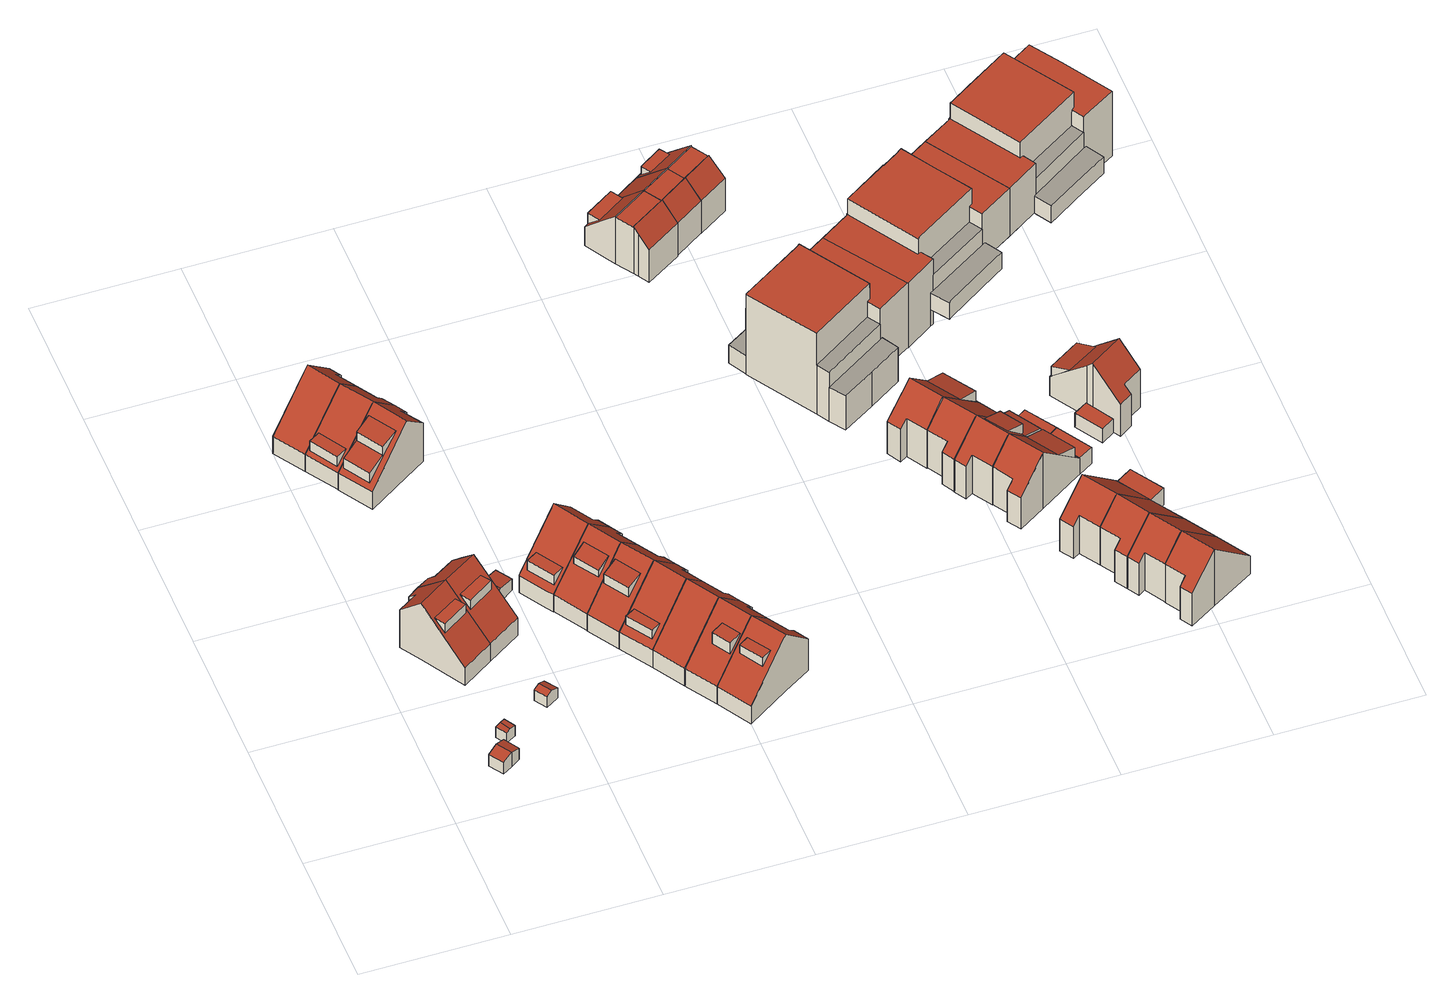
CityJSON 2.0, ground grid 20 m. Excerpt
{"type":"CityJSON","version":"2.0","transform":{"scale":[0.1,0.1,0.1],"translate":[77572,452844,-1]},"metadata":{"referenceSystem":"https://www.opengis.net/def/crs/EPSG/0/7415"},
"CityObjects":{
"building1":{"type":"Building","attributes":{"Volume":17.4,"Dakoppervlakte":7.88,"Muuroppervlakte":24.52,"Vloeroppervlakte":7.48,"hoogte_Z_max_in_m_NAP":2.7,"GEB_DOEL":"onbekend","dateOfConstruction":"1980-01-01","measuredHeight":2.59},"geometry":[{"type":"Solid","lod":"2","boundaries":[[[[0,1,2,3,4,5]],[[6,7,8,9]],[[10,8,7,11]],[[11,0,5,10]],[[6,9,3,2]],[[1,7,6,2]],[[9,8,10,5,4,3]],[[1,0,11,7]]]],"semantics":{"surfaces":[{"type":"GroundSurface"},{"type":"RoofSurface"},{"type":"WallSurface"}],"values":[[0,1,1,2,2,2,2,2]]}}]},
"building2":{"type":"Building","attributes":{"Volume":5.51,"Dakoppervlakte":2.78,"Muuroppervlakte":13.11,"Vloeroppervlakte":3.26,"hoogte_Z_max_in_m_NAP":2.29,"GEB_DOEL":"onbekend","dateOfConstruction":"1980-01-01","measuredHeight":2.04},"geometry":[{"type":"Solid","lod":"2","boundaries":[[[[12,13,14,15,16,17]],[[18,19,20,21]],[[22,23,21,20]],[[23,22,14,13]],[[14,22,20,19,16,15]],[[18,17,16,19]],[[18,21,23,13,12,17]]]],"semantics":{"surfaces":[{"type":"GroundSurface"},{"type":"RoofSurface"},{"type":"WallSurface"}],"values":[[0,1,1,2,2,2,2]]}}]},
"building3":{"type":"Building","attributes":{"Volume":394.42,"Dakoppervlakte":66.82,"Muuroppervlakte":210.4,"Vloeroppervlakte":54.3,"hoogte_Z_max_in_m_NAP":10.11,"GEB_DOEL":"woonfunctie","dateOfConstruction":"1980-01-01","measuredHeight":10.06},"children":["building3-1"],"geometry":[{"type":"Solid","lod":"2","boundaries":[[[[24,25,26,27,28,29,30,31]],[[32,33,34,35],[36,37,38,39]],[[40,41,42,43,33,32]],[[41,40,25,24]],[[24,31,42,41]],[[31,30,43,42]],[[43,30,29,28,34,33]],[[28,27,35,34]],[[26,32,35,27]],[[26,25,40,32]],[[44,45,36,39]],[[45,44,38,37]],[[37,36,45]],[[44,39,38]]]],"semantics":{"surfaces":[{"type":"GroundSurface"},{"type":"RoofSurface"},{"type":"WallSurface"}],"values":[[0,1,1,2,2,2,2,2,2,2,1,2,2,2]]}}]},
"building3-1":{"type":"BuildingInstallation","attributes":{"relationToConstruction":"outside"},"parents":["building3"],"geometry":[{"type":"MultiSurface","lod":"2","boundaries":[[[44,45,36,39]],[[45,44,38,37]],[[37,36,45]],[[44,39,38]]],"semantics":{"surfaces":[{"type":"RoofSurface"},{"type":"WallSurface"}],"values":[0,1,1,1]}}]},
"building4":{"type":"Building","attributes":{"Volume":426.12,"Dakoppervlakte":73,"Muuroppervlakte":214.63,"Vloeroppervlakte":58.71,"hoogte_Z_max_in_m_NAP":10.11,"GEB_DOEL":"woonfunctie","dateOfConstruction":"1980-01-01","measuredHeight":10.08},"children":["building4-1"],"geometry":[{"type":"Solid","lod":"2","boundaries":[[[[46,47,48,49,50,51,27,26,25]],[[52,32,35,53],[54,55,56,57]],[[58,40,32,52,59,60,61]],[[27,51,53,35]],[[52,53,51,50,49,59]],[[49,48,60,59]],[[48,47,61,60]],[[47,46,58,61]],[[40,58,46,25]],[[40,25,26,32]],[[26,27,35,32]],[[54,57,62,63]],[[63,62,56,55]],[[55,54,63]],[[62,57,56]]]],"semantics":{"surfaces":[{"type":"GroundSurface"},{"type":"RoofSurface"},{"type":"WallSurface"}],"values":[[0,1,1,2,2,2,2,2,2,2,2,1,2,2,2]]}}]},
"building4-1":{"type":"BuildingInstallation","attributes":{"relationToConstruction":"outside"},"parents":["building4"],"geometry":[{"type":"MultiSurface","lod":"2","boundaries":[[[54,57,62,63]],[[63,62,56,55]],[[55,54,63]],[[62,57,56]]],"semantics":{"surfaces":[{"type":"RoofSurface"},{"type":"WallSurface"}],"values":[0,1,1,1]}}]},
"building5":{"type":"Building","attributes":{"Volume":9.16,"Dakoppervlakte":4.74,"Muuroppervlakte":16.64,"Vloeroppervlakte":4.34,"hoogte_Z_max_in_m_NAP":2.51,"GEB_DOEL":"onbekend","dateOfConstruction":"1980-01-01","measuredHeight":2.35},"geometry":[{"type":"Solid","lod":"2","boundaries":[[[[64,65,66,67,68,69]],[[70,71,72,73]],[[74,72,71,75]],[[68,67,70,73]],[[65,64,74,75]],[[69,72,74,64]],[[75,71,70,67,66,65]],[[73,72,69,68]]]],"semantics":{"surfaces":[{"type":"GroundSurface"},{"type":"RoofSurface"},{"type":"WallSurface"}],"values":[[0,1,1,2,2,2,2,2]]}}]},
"building6":{"type":"Building","attributes":{"Volume":384.23,"Dakoppervlakte":76.12,"Muuroppervlakte":208.06,"Vloeroppervlakte":54.08,"hoogte_Z_max_in_m_NAP":10.06,"GEB_DOEL":"woonfunctie","dateOfConstruction":"1980-01-01","measuredHeight":10},"geometry":[{"type":"Solid","lod":"2","boundaries":[[[[76,77,78,79,80,81,82,83]],[[84,85,86,87]],[[88,89,90,91,87,86]],[[78,88,86,79]],[[78,77,89,88]],[[77,76,90,89]],[[90,76,83,91]],[[82,81,84,87,91,83]],[[84,81,80,85]],[[79,86,85,80]]]],"semantics":{"surfaces":[{"type":"GroundSurface"},{"type":"RoofSurface"},{"type":"WallSurface"}],"values":[[0,1,1,2,2,2,2,2,2,2]]}}]},
"building7":{"type":"Building","attributes":{"Volume":395.62,"Dakoppervlakte":66.91,"Muuroppervlakte":208.6,"Vloeroppervlakte":54.9,"hoogte_Z_max_in_m_NAP":10.06,"GEB_DOEL":"woonfunctie","dateOfConstruction":"1980-01-01","measuredHeight":10.01},"children":["building7-1"],"geometry":[{"type":"Solid","lod":"2","boundaries":[[[[92,93,94,80,79,78,95,96]],[[86,85,97,98],[99,100,101,102]],[[98,103,104,105,88,86]],[[92,96,104,103]],[[104,96,95,105]],[[95,78,88,105]],[[85,86,88,78,79,80]],[[85,80,94,97]],[[93,98,97,94]],[[93,92,103,98]],[[102,106,107,99]],[[106,101,100,107]],[[100,99,107]],[[106,102,101]]]],"semantics":{"surfaces":[{"type":"GroundSurface"},{"type":"RoofSurface"},{"type":"WallSurface"}],"values":[[0,1,1,2,2,2,2,2,2,2,1,2,2,2]]}}]},
"building7-1":{"type":"BuildingInstallation","attributes":{"relationToConstruction":"outside"},"parents":["building7"],"geometry":[{"type":"MultiSurface","lod":"2","boundaries":[[[102,106,107,99]],[[106,101,100,107]],[[100,99,107]],[[106,102,101]]],"semantics":{"surfaces":[{"type":"RoofSurface"},{"type":"WallSurface"}],"values":[0,1,1,1]}}]},
"building8":{"type":"Building","attributes":{"Volume":19.17,"Dakoppervlakte":8.86,"Muuroppervlakte":25.42,"Vloeroppervlakte":8.58,"hoogte_Z_max_in_m_NAP":2.51,"GEB_DOEL":"onbekend","dateOfConstruction":"1980-01-01","measuredHeight":2.42},"geometry":[{"type":"Solid","lod":"2","boundaries":[[[[108,109,110,111,112,113]],[[114,115,116,117]],[[118,117,116,119]],[[114,110,109,115]],[[118,119,113,112]],[[111,117,118,112]],[[119,116,115,109,108,113]],[[114,117,111,110]]]],"semantics":{"surfaces":[{"type":"GroundSurface"},{"type":"RoofSurface"},{"type":"WallSurface"}],"values":[[0,1,1,2,2,2,2,2]]}}]},
"building9":{"type":"Building","attributes":{"Volume":424.05,"Dakoppervlakte":61.26,"Muuroppervlakte":223.56,"Vloeroppervlakte":56.72,"hoogte_Z_max_in_m_NAP":10.06,"GEB_DOEL":"woonfunctie","dateOfConstruction":"1980-01-01","measuredHeight":10.04},"children":["building9-1"],"geometry":[{"type":"Solid","lod":"2","boundaries":[[[[120,121,122,123,124,125,126,127]],[[98,97,128,129],[130,131,132,133,134,135]],[[103,98,129,136,137,138]],[[139,140,141,142]],[[136,129,128,125,124,123]],[[136,123,122,137]],[[121,138,137,122]],[[121,120,103,138]],[[120,127,98,103]],[[140,139,133,132]],[[139,142,134,133]],[[142,141,135,134]],[[126,97,98,127]],[[128,97,126,125]],[[143,131,130,144]],[[141,144,130,135]],[[143,140,132,131]],[[144,141,140,143]]]],"semantics":{"surfaces":[{"type":"GroundSurface"},{"type":"RoofSurface"},{"type":"WallSurface"}],"values":[[0,1,1,1,2,2,2,2,2,2,2,2,2,2,1,2,2,2]]}}]},
"building9-1":{"type":"BuildingInstallation","attributes":{"relationToConstruction":"outside"},"parents":["building9"],"geometry":[{"type":"MultiSurface","lod":"2","boundaries":[[[143,131,130,144]],[[141,144,130,135]],[[143,140,132,131]],[[144,141,140,143]]],"semantics":{"surfaces":[{"type":"RoofSurface"},{"type":"WallSurface"}],"values":[0,1,1,1]}}]},
"building10":{"type":"Building","attributes":{"Volume":413.94,"Dakoppervlakte":70.48,"Muuroppervlakte":211.41,"Vloeroppervlakte":57.37,"hoogte_Z_max_in_m_NAP":10.05,"GEB_DOEL":"woonfunctie","dateOfConstruction":"1980-01-01","measuredHeight":10.01},"children":["building10-1"],"geometry":[{"type":"Solid","lod":"2","boundaries":[[[[145,146,147,148,149,150,151,152,153,154]],[[155,156,157,158,159,160],[161,162,163,164]],[[156,165,166,167,168,157]],[[146,145,166,165]],[[167,166,145,154]],[[168,167,154,153]],[[151,150,159,158,157,168,153,152]],[[155,160,159,150,149,148]],[[147,156,155,148]],[[147,146,165,156]],[[169,170,164,163]],[[169,162,161,170]],[[161,164,170]],[[169,163,162]]]],"semantics":{"surfaces":[{"type":"GroundSurface"},{"type":"RoofSurface"},{"type":"WallSurface"}],"values":[[0,1,1,2,2,2,2,2,2,2,1,2,2,2]]}}]},
"building10-1":{"type":"BuildingInstallation","attributes":{"relationToConstruction":"outside"},"parents":["building10"],"geometry":[{"type":"MultiSurface","lod":"2","boundaries":[[[169,170,164,163]],[[169,162,161,170]],[[161,164,170]],[[169,163,162]]],"semantics":{"surfaces":[{"type":"RoofSurface"},{"type":"WallSurface"}],"values":[0,1,1,1]}}]},
"building11":{"type":"Building","attributes":{"Volume":398.05,"Dakoppervlakte":66.79,"Muuroppervlakte":208.9,"Vloeroppervlakte":55.55,"hoogte_Z_max_in_m_NAP":10.05,"GEB_DOEL":"woonfunctie","dateOfConstruction":"1980-01-01","measuredHeight":10},"children":["building11-1"],"geometry":[{"type":"Solid","lod":"2","boundaries":[[[[171,172,173,174,175,176,177,178]],[[179,156,155,180],[181,182,183,184]],[[165,156,179,185,186,187]],[[172,171,186,185]],[[178,187,186,171]],[[178,177,165,187]],[[155,156,165,177,176,175]],[[180,155,175,174]],[[173,179,180,174]],[[172,185,179,173]],[[188,189,181,184]],[[188,183,182,189]],[[182,181,189]],[[188,184,183]]]],"semantics":{"surfaces":[{"type":"GroundSurface"},{"type":"RoofSurface"},{"type":"WallSurface"}],"values":[[0,1,1,2,2,2,2,2,2,2,1,2,2,2]]}}]},
"building11-1":{"type":"BuildingInstallation","attributes":{"relationToConstruction":"outside"},"parents":["building11"],"geometry":[{"type":"MultiSurface","lod":"2","boundaries":[[[188,189,181,184]],[[188,183,182,189]],[[182,181,189]],[[188,184,183]]],"semantics":{"surfaces":[{"type":"RoofSurface"},{"type":"WallSurface"}],"values":[0,1,1,1]}}]},
"building12":{"type":"Building","attributes":{"Volume":392.56,"Dakoppervlakte":63.06,"Muuroppervlakte":208.42,"Vloeroppervlakte":54.15,"hoogte_Z_max_in_m_NAP":10.05,"GEB_DOEL":"woonfunctie","dateOfConstruction":"1980-01-01","measuredHeight":10.01},"children":["building12-1"],"geometry":[{"type":"Solid","lod":"2","boundaries":[[[[190,191,192,193,194,195,196,197]],[[198,179,180,199],[200,201,202,203]],[[204,205,206,185,179,198]],[[191,190,205,204]],[[206,205,190,197]],[[197,196,185,206]],[[180,179,185,196,195,194]],[[180,194,193,199]],[[192,198,199,193]],[[192,191,204,198]],[[207,208,200,203]],[[207,202,201,208]],[[201,200,208]],[[207,203,202]]]],"semantics":{"surfaces":[{"type":"GroundSurface"},{"type":"RoofSurface"},{"type":"WallSurface"}],"values":[[0,1,1,2,2,2,2,2,2,2,1,2,2,2]]}}]},
"building12-1":{"type":"BuildingInstallation","attributes":{"relationToConstruction":"outside"},"parents":["building12"],"geometry":[{"type":"MultiSurface","lod":"2","boundaries":[[[207,208,200,203]],[[207,202,201,208]],[[201,200,208]],[[207,203,202]]],"semantics":{"surfaces":[{"type":"RoofSurface"},{"type":"WallSurface"}],"values":[0,1,1,1]}}]},
"building13":{"type":"Building","attributes":{"Volume":393.34,"Dakoppervlakte":67.96,"Muuroppervlakte":208.86,"Vloeroppervlakte":54.69,"hoogte_Z_max_in_m_NAP":10.05,"GEB_DOEL":"woonfunctie","dateOfConstruction":"1980-01-01","measuredHeight":10.01},"children":["building13-1"],"geometry":[{"type":"Solid","lod":"2","boundaries":[[[[192,191,209,210,211,212,213,193]],[[198,199,214,215],[216,217,218,219]],[[204,198,215,220,221,222]],[[214,199,193,213]],[[220,215,214,213,212,211]],[[211,210,221,220]],[[210,209,222,221]],[[209,191,204,222]],[[191,192,198,204]],[[193,199,198,192]],[[223,216,219,224]],[[224,218,217,223]],[[217,216,223]],[[224,219,218]]]],"semantics":{"surfaces":[{"type":"GroundSurface"},{"type":"RoofSurface"},{"type":"WallSurface"}],"values":[[0,1,1,2,2,2,2,2,2,2,1,2,2,2]]}}]},
"building13-1":{"type":"BuildingInstallation","attributes":{"relationToConstruction":"outside"},"parents":["building13"],"geometry":[{"type":"MultiSurface","lod":"2","boundaries":[[[223,216,219,224]],[[224,218,217,223]],[[217,216,223]],[[224,219,218]]],"semantics":{"surfaces":[{"type":"RoofSurface"},{"type":"WallSurface"}],"values":[0,1,1,1]}}]},
"building14":{"type":"Building","attributes":{"Volume":384.98,"Dakoppervlakte":76.22,"Muuroppervlakte":208.37,"Vloeroppervlakte":54.16,"hoogte_Z_max_in_m_NAP":10.05,"GEB_DOEL":"woonfunctie","dateOfConstruction":"1980-01-01","measuredHeight":10.01},"geometry":[{"type":"Solid","lod":"2","boundaries":[[[[212,211,225,226,227,228,229,213]],[[214,230,231,215]],[[215,231,232,233,234,220]],[[213,214,215,212]],[[230,214,213,229]],[[230,229,228,227,232,231]],[[227,226,233,232]],[[234,233,226,225]],[[225,211,220,234]],[[212,215,220,211]]]],"semantics":{"surfaces":[{"type":"GroundSurface"},{"type":"RoofSurface"},{"type":"WallSurface"}],"values":[[0,1,1,2,2,2,2,2,2,2]]}}]},
"building15":{"type":"Building","attributes":{"Volume":392.67,"Dakoppervlakte":68.2,"Muuroppervlakte":209.56,"Vloeroppervlakte":54.19,"hoogte_Z_max_in_m_NAP":10.05,"GEB_DOEL":"woonfunctie","dateOfConstruction":"1980-01-01","measuredHeight":10.04},"children":["building15-1"],"geometry":[{"type":"Solid","lod":"2","boundaries":[[[[235,236,237,238,229,228,227,239]],[[230,240,241,231],[242,243,244,245]],[[232,231,241,246,247,248]],[[236,235,247,246]],[[235,239,248,247]],[[248,239,227,232]],[[230,231,232,227,228,229]],[[230,229,238,240]],[[237,241,240,238]],[[236,246,241,237]],[[249,242,245,250]],[[250,244,243,249]],[[243,242,249]],[[250,245,244]]]],"semantics":{"surfaces":[{"type":"GroundSurface"},{"type":"RoofSurface"},{"type":"WallSurface"}],"values":[[0,1,1,2,2,2,2,2,2,2,1,2,2,2]]}}]},
"building15-1":{"type":"BuildingInstallation","attributes":{"relationToConstruction":"outside"},"parents":["building15"],"geometry":[{"type":"MultiSurface","lod":"2","boundaries":[[[249,242,245,250]],[[250,244,243,249]],[[243,242,249]],[[250,245,244]]],"semantics":{"surfaces":[{"type":"RoofSurface"},{"type":"WallSurface"}],"values":[0,1,1,1]}}]},
"building16":{"type":"Building","attributes":{"Volume":417.61,"Dakoppervlakte":73.42,"Muuroppervlakte":212.88,"Vloeroppervlakte":57.76,"hoogte_Z_max_in_m_NAP":10.05,"GEB_DOEL":"woonfunctie","dateOfConstruction":"1980-01-01","measuredHeight":10.06},"children":["building16-1"],"geometry":[{"type":"Solid","lod":"2","boundaries":[[[[237,236,251,252,253,254,255,238]],[[256,241,240,257],[258,259,260,261]],[[262,263,264,246,241,256]],[[240,238,255,257]],[[262,256,257,255,254,253]],[[253,252,263,262]],[[263,252,251,264]],[[251,236,246,264]],[[241,246,236,237]],[[238,240,241,237]],[[261,265,266,258]],[[265,260,259,266]],[[259,258,266]],[[265,261,260]]]],"semantics":{"surfaces":[{"type":"GroundSurface"},{"type":"RoofSurface"},{"type":"WallSurface"}],"values":[[0,1,1,2,2,2,2,2,2,2,1,2,2,2]]}}]},
"building16-1":{"type":"BuildingInstallation","attributes":{"relationToConstruction":"outside"},"parents":["building16"],"geometry":[{"type":"MultiSurface","lod":"2","boundaries":[[[261,265,266,258]],[[265,260,259,266]],[[259,258,266]],[[265,261,260]]],"semantics":{"surfaces":[{"type":"RoofSurface"},{"type":"WallSurface"}],"values":[0,1,1,1]}}]},
"building17":{"type":"Building","attributes":{"Volume":402.51,"Dakoppervlakte":62.84,"Muuroppervlakte":194.54,"Vloeroppervlakte":57.42,"hoogte_Z_max_in_m_NAP":8.47,"GEB_DOEL":"woonfunctie","dateOfConstruction":"1980-01-01","measuredHeight":8.43},"children":["building17-1"],"geometry":[{"type":"Solid","lod":"2","boundaries":[[[[267,268,269,270,271,272,273,274,275,276]],[[277,278,279,280,281],[282,283,284,285]],[[286,287,288,289]],[[290,291,292,293,294]],[[268,267,280,279]],[[274,288,287,275]],[[270,269,286,289]],[[271,270,289,292,291]],[[274,273,294,293,288]],[[294,273,272,290]],[[291,290,272,271]],[[289,288,293,292]],[[278,277,287,286]],[[268,279,278,286,269]],[[287,277,281,280,267,276,275]],[[285,295,296,282]],[[284,283,296,295]],[[283,282,296]],[[295,285,284]]]],"semantics":{"surfaces":[{"type":"GroundSurface"},{"type":"RoofSurface"},{"type":"WallSurface"}],"values":[[0,1,1,1,2,2,2,2,2,2,2,2,2,2,2,1,2,2,2]]}}]},
"building17-1":{"type":"BuildingInstallation","attributes":{"relationToConstruction":"outside"},"parents":["building17"],"geometry":[{"type":"MultiSurface","lod":"2","boundaries":[[[285,295,296,282]],[[284,283,296,295]],[[283,282,296]],[[295,285,284]]],"semantics":{"surfaces":[{"type":"RoofSurface"},{"type":"WallSurface"}],"values":[0,1,1,1]}}]},
"building18":{"type":"Building","attributes":{"Volume":329.99,"Dakoppervlakte":64.07,"Muuroppervlakte":182.72,"Vloeroppervlakte":48.93,"hoogte_Z_max_in_m_NAP":8.47,"GEB_DOEL":"woonfunctie","dateOfConstruction":"1980-01-01","measuredHeight":8.31},"geometry":[{"type":"Solid","lod":"2","boundaries":[[[[297,298,299,300,301,302,303,304]],[[279,278,305,306]],[[307,286,289,308]],[[309,292,291,310]],[[303,302,279,306]],[[303,306,305,307,304]],[[307,308,297,304]],[[301,300,289,286]],[[298,297,308,309,310]],[[292,289,300,299,291]],[[298,310,291,299]],[[292,309,308,289]],[[278,286,307,305]],[[302,301,286,278,279]]]],"semantics":{"surfaces":[{"type":"GroundSurface"},{"type":"RoofSurface"},{"type":"WallSurface"}],"values":[[0,1,1,1,2,2,2,2,2,2,2,2,2,2]]}}]},
"building19":{"type":"Building","attributes":{"Volume":2961.41,"Dakoppervlakte":194.12,"Muuroppervlakte":879.28,"Vloeroppervlakte":258.62,"hoogte_Z_max_in_m_NAP":14.44,"GEB_DOEL":"woonfunctie","dateOfConstruction":"1980-01-01","measuredHeight":14.47},"geometry":[{"type":"Solid","lod":"2","boundaries":[[[[311,312,313,314,315,316,317,318,319,320,321,322,323,324,325,326,327,328,329,330,331]],[[332,333,334,335,336]],[[337,338,339,340,341]],[[342,343,344,345,346,347]],[[348,349,350,351]],[[352,353,354,355,356,357,358,359]],[[360,361,362,363,364]],[[365,366,367,368,369,370,371]],[[315,354,340]],[[354,315,314,355]],[[356,355,314,313,360]],[[328,327,358,357,335]],[[327,326,350,359,358]],[[313,312,361,360]],[[361,312,311,362]],[[311,331,332,363,362]],[[329,334,333,330]],[[334,329,328,335]],[[363,332,336,364]],[[360,364,336,335,357,356]],[[367,366,319,318,337]],[[340,339,316,315]],[[337,318,317,338]],[[339,338,317,316]],[[341,368,367,337]],[[342,322,321,343]],[[346,345,325,324]],[[324,323,347,346]],[[322,342,347,323]],[[326,325,345,351,350]],[[345,344,348,351]],[[370,349,348,371]],[[371,348,344,343,321,320,319,366,365]],[[352,369,368,353]],[[353,368,341,340,354]],[[350,349,370,369,352,359]],[[331,330,333,332]]]],"semantics":{"surfaces":[{"type":"GroundSurface"},{"type":"OuterFloorSurface"},{"type":"RoofSurface"},{"type":"WallSurface"}],"values":[[0,1,1,1,1,2,2,2,3,3,3,3,3,3,3,3,3,3,3,3,3,3,3,3,3,3,3,3,3,3,3,3,3,3,3,3,3]]}}]},
"building20":{"type":"Building","attributes":{"Volume":335.77,"Dakoppervlakte":55.68,"Muuroppervlakte":184.19,"Vloeroppervlakte":48.73,"hoogte_Z_max_in_m_NAP":8.47,"GEB_DOEL":"woonfunctie","dateOfConstruction":"1980-01-01","measuredHeight":8.37},"children":["building20-1"],"geometry":[{"type":"Solid","lod":"2","boundaries":[[[[372,373,374,375,376,377,378,379]],[[380,381,306,305],[382,383,384,385]],[[307,308,386,387]],[[388,309,310,389]],[[305,306,377,376,307]],[[376,375,308,307]],[[372,379,387,386]],[[309,308,375,374,310]],[[374,373,389,310]],[[386,388,389,373,372]],[[388,386,308,309]],[[380,305,307,387]],[[378,381,380,387,379]],[[377,306,381,378]],[[385,390,391,382]],[[384,383,391,390]],[[383,382,391]],[[390,385,384]]]],"semantics":{"surfaces":[{"type":"GroundSurface"},{"type":"RoofSurface"},{"type":"WallSurface"}],"values":[[0,1,1,1,2,2,2,2,2,2,2,2,2,2,1,2,2,2]]}}]},
"building20-1":{"type":"BuildingInstallation","attributes":{"relationToConstruction":"outside"},"parents":["building20"],"geometry":[{"type":"MultiSurface","lod":"2","boundaries":[[[385,390,391,382]],[[384,383,391,390]],[[383,382,391]],[[390,385,384]]],"semantics":{"surfaces":[{"type":"RoofSurface"},{"type":"WallSurface"}],"values":[0,1,1,1]}}]},
"building21":{"type":"Building","attributes":{"Volume":422.6,"Dakoppervlakte":58.77,"Muuroppervlakte":212.56,"Vloeroppervlakte":57.17,"hoogte_Z_max_in_m_NAP":10.14,"GEB_DOEL":"woonfunctie","dateOfConstruction":"1980-01-01","measuredHeight":10.09},"children":["building21-1"],"geometry":[{"type":"Solid","lod":"2","boundaries":[[[[392,393,394,395,396,397,398,399]],[[400,401,402,403,404,405]],[[405,406,407,400],[408,409,410,411]],[[393,392,402,401]],[[403,402,392,399]],[[399,398,404,403]],[[406,405,404,398,397,396]],[[396,395,407,406]],[[394,400,407,395]],[[394,393,401,400]],[[410,412,413,411]],[[412,410,409]],[[409,408,413,412]],[[413,408,411]]]],"semantics":{"surfaces":[{"type":"GroundSurface"},{"type":"RoofSurface"},{"type":"WallSurface"}],"values":[[0,1,1,2,2,2,2,2,2,2,1,2,2,2]]}}]},
"building21-1":{"type":"BuildingInstallation","attributes":{"relationToConstruction":"outside"},"parents":["building21"],"geometry":[{"type":"MultiSurface","lod":"2","boundaries":[[[410,412,413,411]],[[412,410,409]],[[409,408,413,412]],[[413,408,411]]],"semantics":{"surfaces":[{"type":"RoofSurface"},{"type":"WallSurface"}],"values":[0,1,1,1]}}]},
"building22":{"type":"Building","attributes":{"Volume":393.26,"Dakoppervlakte":77.94,"Muuroppervlakte":210.68,"Vloeroppervlakte":55.29,"hoogte_Z_max_in_m_NAP":10.14,"GEB_DOEL":"woonfunctie","dateOfConstruction":"1980-01-01","measuredHeight":10.08},"geometry":[{"type":"Solid","lod":"2","boundaries":[[[[414,415,416,417,418,419,420,421]],[[404,422,423,424,425,405]],[[406,405,425,426]],[[418,404,405,419]],[[418,417,422,404]],[[417,416,423,422]],[[416,415,424,423]],[[414,421,426,425,424,415]],[[421,420,406,426]],[[405,406,420,419]]]],"semantics":{"surfaces":[{"type":"GroundSurface"},{"type":"RoofSurface"},{"type":"WallSurface"}],"values":[[0,1,1,2,2,2,2,2,2,2]]}}]},
"building23":{"type":"Building","attributes":{"Volume":456.43,"Dakoppervlakte":70.92,"Muuroppervlakte":242.26,"Vloeroppervlakte":67.86,"hoogte_Z_max_in_m_NAP":10.14,"GEB_DOEL":"woonfunctie","dateOfConstruction":"1980-01-01","measuredHeight":10.13},"children":["building23-1"],"geometry":[{"type":"Solid","lod":"2","boundaries":[[[[427,428,429,430,431,432,433,434,435,436,437,438]],[[425,424,439,440,441,442]],[[443,426,425,442,444,445],[446,447,448,449,450,451,452,453]],[[454,455,456,457]],[[458,459,453,452,460,461,449,448]],[[431,430,439,424]],[[440,439,430,429]],[[429,428,441,440]],[[445,435,434,443]],[[443,434,433,426]],[[432,425,426,433]],[[454,457,436,435,445]],[[455,444,438,437,456]],[[436,457,456,437]],[[454,445,444,455]],[[460,452,451]],[[450,461,460,451]],[[450,449,461]],[[432,431,424,425]],[[444,442,441,428,427,438]],[[446,462,463,447]],[[463,458,448,447]],[[446,453,459,462]],[[459,458,463,462]]]],"semantics":{"surfaces":[{"type":"GroundSurface"},{"type":"RoofSurface"},{"type":"WallSurface"}],"values":[[0,1,1,1,1,2,2,2,2,2,2,2,2,2,2,2,2,2,2,2,1,2,2,2]]}}]},
"building23-1":{"type":"BuildingInstallation","attributes":{"relationToConstruction":"outside"},"parents":["building23"],"geometry":[{"type":"MultiSurface","lod":"2","boundaries":[[[446,462,463,447]],[[463,458,448,447]],[[446,453,459,462]],[[459,458,463,462]]],"semantics":{"surfaces":[{"type":"RoofSurface"},{"type":"WallSurface"}],"values":[0,1,1,1]}}]},
"building24":{"type":"Building","attributes":{"Volume":469.8,"Dakoppervlakte":91.31,"Muuroppervlakte":243.04,"Vloeroppervlakte":72.06,"hoogte_Z_max_in_m_NAP":10.14,"GEB_DOEL":"woonfunctie","dateOfConstruction":"1980-01-01","measuredHeight":10.08},"geometry":[{"type":"Solid","lod":"2","boundaries":[[[[464,465,466,467,468,469,470,471,472,473,474]],[[441,475,476,477,478,442]],[[479,480,444,442,478],[481,482,483,484]],[[455,485,486,456]],[[484,487,488,481]],[[478,467,466,465,480,479]],[[441,442,444,473,472,471]],[[471,470,475,441]],[[469,468,477,476]],[[478,477,468,467]],[[465,464,486,485,480]],[[486,464,474,456]],[[456,474,473,444,455]],[[485,455,444,480]],[[488,482,481]],[[487,484,483]],[[483,482,488,487]],[[470,469,476,475]]]],"semantics":{"surfaces":[{"type":"GroundSurface"},{"type":"RoofSurface"},{"type":"WallSurface"}],"values":[[0,1,1,1,1,2,2,2,2,2,2,2,2,2,2,2,2,2]]}}]},
"building25":{"type":"Building","attributes":{"Volume":450.64,"Dakoppervlakte":94.57,"Muuroppervlakte":227.17,"Vloeroppervlakte":71.25,"hoogte_Z_max_in_m_NAP":10.11,"GEB_DOEL":"woonfunctie","dateOfConstruction":"1980-01-01","measuredHeight":10.02},"geometry":[{"type":"Solid","lod":"2","boundaries":[[[[489,490,491,492,493,494,495,496,497,498,499]],[[500,501,502,503,504,505]],[[506,507,508,500,505]],[[509,510,511,512]],[[489,509,506,505,490]],[[501,494,493,502]],[[493,492,503,502]],[[503,492,491,504]],[[491,490,505,504]],[[498,497,512,511]],[[499,510,509,489]],[[511,510,499,498]],[[507,506,509,512,497,496,508]],[[501,500,508,496,495,494]]]],"semantics":{"surfaces":[{"type":"GroundSurface"},{"type":"RoofSurface"},{"type":"WallSurface"}],"values":[[0,1,1,1,2,2,2,2,2,2,2,2,2,2]]}}]},
"building26":{"type":"Building","attributes":{"Volume":393.41,"Dakoppervlakte":77.34,"Muuroppervlakte":210.52,"Vloeroppervlakte":55.02,"hoogte_Z_max_in_m_NAP":10.11,"GEB_DOEL":"woonfunctie","dateOfConstruction":"1980-01-01","measuredHeight":10.05},"geometry":[{"type":"Solid","lod":"2","boundaries":[[[[513,514,515,516,491,490,489,517,518]],[[519,520,505,504,521,522]],[[523,524,506,505,520]],[[518,523,520,513]],[[506,524,523,518,517,489]],[[506,489,490,491,504,505]],[[491,516,521,504]],[[516,515,522,521]],[[515,514,519,522]],[[520,519,514,513]]]],"semantics":{"surfaces":[{"type":"GroundSurface"},{"type":"RoofSurface"},{"type":"WallSurface"}],"values":[[0,1,1,2,2,2,2,2,2,2]]}}]},
"building27":{"type":"Building","attributes":{"Volume":382.45,"Dakoppervlakte":75.15,"Muuroppervlakte":209.19,"Vloeroppervlakte":53.47,"hoogte_Z_max_in_m_NAP":10.11,"GEB_DOEL":"woonfunctie","dateOfConstruction":"1980-01-01","measuredHeight":10.04},"geometry":[{"type":"Solid","lod":"2","boundaries":[[[[525,526,514,513,518,527,528,529]],[[523,520,530,531]],[[520,519,532,533,534,530]],[[513,514,519,520]],[[532,519,514,526]],[[533,532,526,525]],[[534,533,525,529]],[[528,527,531,530,534,529]],[[523,531,527,518]],[[520,523,518,513]]]],"semantics":{"surfaces":[{"type":"GroundSurface"},{"type":"RoofSurface"},{"type":"WallSurface"}],"values":[[0,1,1,2,2,2,2,2,2,2]]}}]},
"building28":{"type":"Building","attributes":{"Volume":400.7,"Dakoppervlakte":78.4,"Muuroppervlakte":212.45,"Vloeroppervlakte":55.77,"hoogte_Z_max_in_m_NAP":10.11,"GEB_DOEL":"woonfunctie","dateOfConstruction":"1980-01-01","measuredHeight":10.09},"geometry":[{"type":"Solid","lod":"2","boundaries":[[[[535,536,537,538,539,540,541,542]],[[543,544,530,534,545,546]],[[547,531,530,544]],[[539,538,547,544]],[[547,538,537,531]],[[531,537,536,535,534,530]],[[535,542,545,534]],[[541,546,545,542]],[[541,540,543,546]],[[544,543,540,539]]]],"semantics":{"surfaces":[{"type":"GroundSurface"},{"type":"RoofSurface"},{"type":"WallSurface"}],"values":[[0,1,1,2,2,2,2,2,2,2]]}}]},
"building29":{"type":"Building","attributes":{"Volume":3284.42,"Dakoppervlakte":270.09,"Muuroppervlakte":1009,"Vloeroppervlakte":171.4,"hoogte_Z_max_in_m_NAP":14.44,"GEB_DOEL":"woonfunctie","dateOfConstruction":"1980-01-01","measuredHeight":14.42},"geometry":[{"type":"MultiSurface","lod":"2","boundaries":[[[548,549,550,551,552]],[[553,554,555,556,557,558,559,560,561,562,563,319,318,317,564,565,566]],[[567,568,569,570,571,572,573,574,575,576,577,578,579,580,581,582,583]],[[338,337,584,585,586]],[[587,588,589,590,591]],[[592,593,594,595,596,597,598,599,600]],[[601,602,603,604]],[[605,606,607,608,609,610,611,612,613,614]],[[615,616,617,618,619,367,366]],[[620,621,622,623,624]],[[625,626,627,628,629,630,631]],[[632,633,634,635,636,637,638,639]],[[612,611,567,557,556,621]],[[640,641,568,610,609,590]],[[610,568,567,611]],[[319,366,367,337,318]],[[556,555,622,621]],[[623,622,555,554]],[[624,623,554,553,629]],[[317,318,337,338]],[[625,631,565,564]],[[629,553,566,565,631,630]],[[585,627,626,586]],[[586,626,625,564,317,338]],[[624,629,628,620]],[[367,619,584,337]],[[551,588,587,552]],[[550,589,588,551]],[[590,589,550,640]],[[635,634,587,591]],[[597,578,577,598]],[[574,592,600,599,598,577,576,575]],[[594,593,592,574,573,572]],[[604,603,596,595]],[[639,638,601,604]],[[604,595,594,572,571,632,639]],[[616,603,602,617]],[[563,578,597,596,603,616,615,366,319]],[[619,613,612,621,620,628,627,585,584]],[[613,619,618,614]],[[614,618,617,602,601,638,637,606,605]],[[607,606,637,636,635,608]],[[591,590,609,608,635]],[[548,570,569,549]],[[568,641,549,569]],[[557,567,583,558]],[[582,559,558,583]],[[560,559,582,581]],[[561,560,581,580]],[[562,561,580,579]],[[579,578,563,562]],[[587,634,633,632,571,570,548,552]]],"semantics":{"surfaces":[{"type":"GroundSurface"},{"type":"OuterCeilingSurface"},{"type":"OuterFloorSurface"},{"type":"RoofSurface"},{"type":"WallSurface"}],"values":[0,0,1,2,2,2,2,3,3,3,3,3,4,4,4,4,4,4,4,4,4,4,4,4,4,4,4,4,4,4,4,4,4,4,4,4,4,4,4,4,4,4,4,4,4,4,4,4,4,4,4,4]}}]},
"building30":{"type":"Building","attributes":{"Volume":23.96,"Dakoppervlakte":9.45,"Muuroppervlakte":33.01,"Vloeroppervlakte":9.45,"hoogte_Z_max_in_m_NAP":2.55,"GEB_DOEL":"onbekend","dateOfConstruction":"1980-01-01","measuredHeight":2.54},"geometry":[{"type":"Solid","lod":"2","boundaries":[[[[642,643,644,645]],[[646,647,648,649]],[[645,647,646,642]],[[645,644,648,647]],[[643,649,648,644]],[[642,646,649,643]]]],"semantics":{"surfaces":[{"type":"GroundSurface"},{"type":"RoofSurface"},{"type":"WallSurface"}],"values":[[0,1,2,2,2,2]]}}]},
"building31":{"type":"Building","attributes":{"Volume":419.2,"Dakoppervlakte":58.28,"Muuroppervlakte":212.63,"Vloeroppervlakte":55.98,"hoogte_Z_max_in_m_NAP":10.12,"GEB_DOEL":"woonfunctie","dateOfConstruction":"1980-01-01","measuredHeight":10.09},"children":["building31-1"],"geometry":[{"type":"Solid","lod":"2","boundaries":[[[[650,651,652,653,654,655,656,657,658]],[[659,660,661,662,663],[664,665,666,667]],[[659,668,669,670,671,660]],[[669,668,651,650]],[[650,658,670,669]],[[671,670,658,657]],[[671,657,656,655,661,660]],[[654,662,661,655]],[[663,662,654,653]],[[659,663,653,652]],[[652,651,668,659]],[[672,667,666,673]],[[665,664,672,673]],[[664,667,672]],[[673,666,665]]]],"semantics":{"surfaces":[{"type":"GroundSurface"},{"type":"RoofSurface"},{"type":"WallSurface"}],"values":[[0,1,1,2,2,2,2,2,2,2,2,1,2,2,2]]}}]},
"building31-1":{"type":"BuildingInstallation","attributes":{"relationToConstruction":"outside"},"parents":["building31"],"geometry":[{"type":"MultiSurface","lod":"2","boundaries":[[[672,667,666,673]],[[665,664,672,673]],[[664,667,672]],[[673,666,665]]],"semantics":{"surfaces":[{"type":"RoofSurface"},{"type":"WallSurface"}],"values":[0,1,1,1]}}]},
"building32":{"type":"Building","attributes":{"Volume":3305.84,"Dakoppervlakte":272.48,"Muuroppervlakte":1010.7,"Vloeroppervlakte":173.35,"hoogte_Z_max_in_m_NAP":14.44,"GEB_DOEL":"woonfunctie","dateOfConstruction":"1980-01-01","measuredHeight":14.41},"geometry":[{"type":"Solid","lod":"2","boundaries":[[[[674,675,676,677,678,679,680,681,682,683,684,685,686,687,688,689,690,691,692]],[[551,693,694,695,548,552]],[[696,697,698,699,700,701,702,703,704,705,706,707,571,570,708,709]],[[710,711,712,713]],[[714,588,587,715,716]],[[717,718,719,720,721,722,723,724,725]],[[726,727,728,729,730]],[[731,732,733,734,735,634,633,632]],[[736,737,738,739,740,741,742,743]],[[744,745,746,747,748,749]],[[750,751,752,753,754,755,756,757,758]],[[759,760,761,762,763,764,765]],[[634,587,552,548,570,571,632,633]],[[694,693,714,716,709]],[[551,588,714,693]],[[551,552,587,588]],[[717,725,724,707,706,705]],[[702,720,719,718,717,705,704,703]],[[720,702,701,721]],[[676,746,745,761,677]],[[676,675,747,746]],[[748,747,675,674]],[[674,692,696,749,748]],[[683,682,729,758,757]],[[757,756,684,683]],[[765,680,679,759]],[[678,760,759,679]],[[677,761,760,678]],[[730,681,680,765,764,726]],[[726,764,763,727]],[[728,750,758,729]],[[745,744,762,761]],[[737,751,750,738]],[[738,750,728,727,763,762,744,749,696,709,716,715,735,741,740,739]],[[587,634,735,715]],[[707,724,723,710,731,632,571]],[[742,741,735,734,733,743]],[[711,710,723,722]],[[713,732,731,710]],[[752,712,711,753]],[[751,737,736,743,733,732,713,712,752]],[[701,700,688,687]],[[699,689,688,700]],[[690,689,699,698]],[[698,697,691,690]],[[692,691,697,696]],[[709,708,695,694]],[[548,695,708,570]],[[681,730,729,682]],[[754,753,711,722,721,701,687,686,685,684,756,755]]]],"semantics":{"surfaces":[{"type":"GroundSurface"},{"type":"OuterCeilingSurface"},{"type":"OuterFloorSurface"},{"type":"RoofSurface"},{"type":"WallSurface"}],"values":[[0,0,1,2,2,2,2,3,3,3,3,3,4,4,4,4,4,4,4,4,4,4,4,4,4,4,4,4,4,4,4,4,4,4,4,4,4,4,4,4,4,4,4,4,4,4,4,4,4,4]]}}]}
},
"vertices":[
[110,75,11],[97,66,11],[84,58,11],[71,77,11],[84,86,11],[97,95,11],[84,58,32],[97,66,37],[84,86,37],[71,77,32],[97,95,32],[110,75,31],
[102,122,13],[109,127,13],[118,112,13],[110,108,13],[104,104,13],[95,118,13],[95,118,32],[104,104,32],[110,108,33],[102,122,33],[118,112,32],[109,127,32],
[57,330,10],[73,341,10],[96,303,10],[133,244,10],[90,216,10],[54,276,10],[36,304,10],[63,321,10],[96,303,111],[54,276,111],[90,216,42],[133,244,42],[102,285,93],[111,272,77],[76,249,77],[67,263,93],[73,341,68],[57,330,68],[63,321,78],[36,304,78],[76,249,93],[111,272,93],
[90,351,10],[96,342,10],[125,360,10],[133,347,10],[143,332,10],[180,274,10],[143,332,111],[180,274,42],[145,312,93],[154,299,77],[119,276,77],[110,290,93],[90,351,68],[133,347,94],[125,360,79],[96,342,79],[119,276,93],[154,299,93],
[178,173,12],[190,156,12],[180,150,12],[172,145,12],[161,162,12],[169,167,12],[172,145,31],[180,150,35],[169,167,35],[161,162,31],[178,173,30],[190,156,30],
[106,712,11],[97,706,11],[114,679,11],[86,661,11],[27,624,11],[0,666,11],[59,704,11],[96,728,11],[0,666,41],[27,624,41],[86,661,111],[59,704,111],[114,679,78],[97,706,78],[106,712,67],[96,728,67],
[151,642,11],[114,618,11],[55,581,11],[131,652,11],[140,658,11],[55,581,41],[114,618,111],[71,596,63],[56,587,46],[33,624,46],[48,633,63],[151,642,67],[140,658,67],[131,652,78],[33,624,63],[56,587,63],
[179,334,11],[172,329,11],[157,350,11],[165,355,11],[185,369,11],[199,348,11],[157,350,31],[172,329,31],[179,334,35],[165,355,35],[185,369,31],[199,348,31],
[151,642,10],[161,626,10],[151,620,10],[170,591,10],[142,573,10],[84,536,10],[55,581,10],[114,618,10],[84,536,41],[142,573,111],[105,609,98],[128,573,98],[106,560,73],[84,546,47],[62,581,47],[84,595,73],[170,591,79],[151,620,79],[161,626,67],[84,546,64],[106,560,75],[84,595,75],[62,581,64],[106,560,90],[84,595,90],
[321,374,10],[331,358,10],[294,334,10],[235,297,10],[229,306,10],[206,342,10],[208,343,10],[265,380,10],[293,397,10],[311,368,10],[235,297,41],[294,334,111],[265,380,111],[208,343,44],[206,342,41],[229,306,41],[239,305,49],[216,340,49],[231,349,66],[253,314,66],[331,358,67],[321,374,67],[311,368,78],[293,397,78],[216,340,66],[239,305,66],
[332,336,11],[349,309,11],[321,291,11],[263,252,11],[235,297,11],[294,334,11],[331,358,11],[341,342,11],[321,291,111],[263,252,41],[304,288,95],[287,277,74],[266,309,74],[283,320,95],[349,309,78],[332,336,78],[341,342,67],[266,309,86],[287,277,86],
[376,288,10],[386,272,10],[349,248,10],[290,210,10],[263,252,10],[321,291,10],[349,309,10],[366,282,10],[349,248,111],[290,210,41],[331,246,95],[311,234,72],[290,267,72],[310,280,95],[386,272,67],[376,288,67],[366,282,78],[290,267,88],[311,234,88],
[396,256,10],[387,250,10],[404,223,10],[376,205,10],[318,167,10],[318,167,41],[376,205,111],[334,185,65],[321,177,50],[299,211,50],[313,219,65],[404,223,78],[387,250,78],[396,256,67],[321,177,65],[299,211,65],
[421,196,10],[430,202,10],[440,186,10],[403,162,10],[345,124,10],[345,124,41],[403,162,111],[440,186,67],[430,202,67],[421,196,78],
[441,164,10],[458,137,10],[430,119,10],[372,82,10],[450,170,10],[372,82,41],[430,119,111],[413,112,92],[396,101,72],[381,125,72],[398,136,92],[458,137,78],[441,164,78],[450,170,67],[396,101,92],[381,125,92],
[475,110,10],[485,116,10],[497,97,10],[459,74,10],[400,36,10],[459,74,111],[400,36,41],[439,72,92],[425,63,77],[406,94,77],[419,102,92],[497,97,67],[485,116,67],[475,110,78],[406,94,92],[425,63,92],
[481,868,10],[528,898,10],[555,857,10],[570,833,10],[583,812,10],[535,782,10],[526,797,10],[522,803,10],[507,826,10],[498,841,10],[507,826,95],[555,857,95],[528,898,44],[481,868,44],[498,841,77],[496,854,65],[486,870,46],[525,895,46],[535,879,65],[555,857,93],[507,826,93],[522,803,93],[570,833,93],[535,782,69],[583,812,69],[570,833,95],[522,803,95],[526,797,87],[525,895,65],[486,870,65],
[610,859,12],[623,838,12],[583,812,12],[570,833,12],[555,857,12],[528,898,12],[569,924,12],[595,882,12],[595,882,95],[569,924,44],[595,882,93],[610,859,93],[610,859,95],[623,838,69],
[623,649,10],[640,659,10],[655,634,10],[656,634,10],[681,650,10],[671,665,10],[715,693,10],[725,678,10],[798,570,10],[797,570,10],[754,543,10],[767,521,10],[722,492,10],[678,465,10],[664,486,10],[654,503,10],[595,595,10],[595,596,10],[581,621,10],[609,638,10],[610,639,10],[610,639,42],[609,638,42],[581,621,42],[595,596,42],[626,615,42],[725,678,70],[715,693,70],[671,665,70],[681,650,70],[685,653,70],[767,521,71],[754,543,71],[751,541,71],[664,486,71],[678,465,71],[722,492,71],[751,541,98],[740,558,98],[654,503,98],[664,486,98],[744,561,154],[685,653,154],[681,650,154],[656,634,154],[655,634,154],[595,596,154],[595,595,154],[654,503,154],[655,634,99],[640,659,79],[623,649,79],[610,639,79],[626,615,99],[797,570,126],[798,570,126],[725,678,126],[685,653,126],[744,561,126],[740,558,126],[751,541,126],
[650,885,11],[664,864,11],[623,838,11],[610,859,11],[595,882,11],[569,924,11],[609,950,11],[635,908,11],[635,908,95],[609,950,45],[583,910,64],[575,923,49],[606,943,49],[615,930,64],[650,885,93],[635,908,93],[650,885,95],[664,864,69],[606,943,64],[575,923,64],
[724,391,10],[713,410,10],[750,432,10],[811,470,10],[839,426,10],[778,388,10],[751,370,10],[734,397,10],[750,432,111],[713,410,68],[724,391,68],[734,397,79],[751,370,79],[778,388,111],[839,426,41],[811,470,41],[806,467,46],[834,424,46],[808,407,76],[780,451,76],[834,424,65],[806,467,65],
[806,345,11],[769,321,11],[759,338,11],[768,343,11],[751,370,11],[778,388,11],[839,426,11],[866,383,11],[768,343,79],[759,338,68],[769,321,68],[806,345,111],[866,383,41],
[833,302,10],[806,284,10],[789,311,10],[779,305,10],[769,321,10],[806,345,10],[866,383,10],[867,382,10],[868,383,10],[888,396,10],[915,354,10],[895,341,10],[779,305,68],[789,311,79],[806,284,79],[833,302,111],[867,382,41],[895,341,39],[868,383,39],[836,312,104],[816,342,104],[839,357,77],[835,363,77],[862,380,46],[888,338,46],[862,321,77],[859,326,77],[868,383,40],[895,341,40],[915,354,40],[888,396,40],[842,358,76],[861,328,76],[888,338,64],[862,380,64],[861,328,92],[842,358,92],
[944,308,11],[924,296,11],[921,294,11],[862,257,11],[825,233,11],[813,251,11],[823,257,11],[806,284,11],[833,302,11],[895,341,11],[915,354,11],[823,257,78],[813,251,67],[825,233,67],[862,257,111],[921,294,43],[924,296,39],[863,319,77],[890,336,46],[917,294,46],[890,277,77],[924,296,40],[944,308,40],[917,294,64],[890,336,64],
[982,198,11],[924,161,11],[896,143,11],[878,170,11],[869,164,11],[857,182,11],[895,206,11],[953,243,11],[954,242,11],[976,256,11],[1004,212,11],[895,206,111],[857,182,68],[869,164,68],[878,170,79],[896,143,79],[924,161,111],[982,198,42],[954,242,42],[953,243,42],[982,198,41],[1004,212,41],[976,256,41],[954,242,41],
[951,117,11],[914,94,11],[903,110,11],[913,116,11],[983,196,11],[1010,154,11],[914,94,68],[951,117,111],[913,116,79],[903,110,68],[1010,154,42],[983,196,42],
[933,84,11],[924,78,11],[1037,112,11],[978,75,11],[950,57,11],[978,75,111],[1037,112,42],[924,78,68],[933,84,79],[950,57,79],
[950,57,10],[978,75,10],[1037,112,10],[1065,67,10],[1006,31,10],[968,8,10],[958,24,10],[967,30,10],[968,8,68],[1006,31,111],[967,30,79],[958,24,68],[1065,67,42],
[927,746,10],[881,716,10],[844,774,10],[890,804,10],[899,789,10],[782,749,10],[809,767,10],[812,769,10],[828,744,10],[828,743,10],[834,735,10],[849,710,10],[845,694,10],[800,663,10],[841,598,10],[836,595,10],[759,721,10],[752,731,10],[781,749,10],[828,743,40],[853,759,40],[881,716,40],[927,746,40],[970,679,40],[928,653,40],[931,648,40],[942,630,40],[931,623,40],[856,574,40],[853,571,40],[836,595,40],[841,598,40],[800,663,40],[845,694,40],[849,710,40],[834,735,40],[767,705,70],[771,708,70],[762,723,70],[899,789,70],[890,804,70],[844,774,70],[853,760,70],[858,763,70],[942,630,70],[931,648,70],[928,653,70],[924,650,70],[841,598,70],[836,595,70],[853,571,70],[856,574,70],[931,623,70],[913,667,98],[830,615,98],[841,598,98],[924,650,98],[830,615,154],[917,670,154],[885,719,154],[858,763,154],[853,760,154],[853,759,154],[828,743,154],[828,744,154],[767,705,154],[826,612,154],[836,595,126],[841,598,126],[830,615,126],[826,612,126],[767,705,126],[798,724,98],[828,744,98],[812,769,78],[809,767,78],[782,749,78],[759,721,42],[762,723,42],[771,708,42],[798,724,42],[782,749,42],[781,749,42],[752,731,42],[970,679,126],[927,746,126],[899,789,126],[858,763,126],[885,719,126],[917,670,126],[913,667,126],[924,650,126],[853,760,10],[853,759,10],
[965,386,10],[987,349,10],[969,337,10],[946,374,10],[965,386,35],[946,374,35],[969,337,35],[987,349,35],
[1012,352,10],[994,340,10],[971,378,10],[966,386,10],[935,435,10],[981,464,10],[1016,407,10],[1033,378,10],[1006,361,10],[971,378,111],[1016,407,111],[981,464,44],[935,435,44],[966,386,101],[936,433,46],[979,460,46],[995,435,76],[952,409,76],[994,340,67],[1012,352,67],[1006,361,78],[1033,378,78],[936,433,64],[979,460,64],
[965,844,10],[955,859,10],[959,862,10],[984,878,10],[987,880,10],[1014,897,10],[1021,887,10],[1064,915,10],[1075,900,10],[1103,858,10],[1145,791,10],[1115,773,10],[1111,771,10],[1101,764,10],[1097,762,10],[1055,827,10],[1010,799,10],[992,802,10],[971,834,10],[936,833,10],[946,818,10],[972,776,10],[971,834,40],[992,802,40],[1010,799,40],[1055,827,40],[1097,762,40],[1101,764,40],[1115,740,40],[1068,710,40],[1037,690,40],[1026,683,40],[1013,704,40],[1012,706,40],[972,776,40],[946,818,40],[1015,708,98],[1097,762,98],[1087,778,98],[1004,726,98],[936,833,70],[941,815,70],[946,818,70],[1026,683,70],[1037,690,70],[1068,710,70],[1115,740,70],[1101,764,70],[1097,762,70],[1015,708,70],[1012,706,70],[1013,704,70],[1017,885,70],[1027,870,70],[1032,873,70],[1075,900,70],[1064,915,70],[1015,708,126],[1004,726,126],[1000,723,126],[968,773,126],[941,815,126],[1087,778,154],[1091,781,154],[1032,873,154],[971,834,154],[946,818,154],[941,815,154],[968,773,154],[1000,723,154],[1001,853,99],[984,878,77],[959,862,77],[955,859,77],[965,844,90],[971,834,99],[1032,873,126],[1091,781,126],[1087,778,126],[1097,762,126],[1111,771,126],[1115,773,126],[1145,791,126],[1103,858,126],[1075,900,126],[1014,897,42],[987,880,42],[984,878,42],[1001,853,42],[1027,870,42],[1017,885,42],[1021,887,42]
]}
